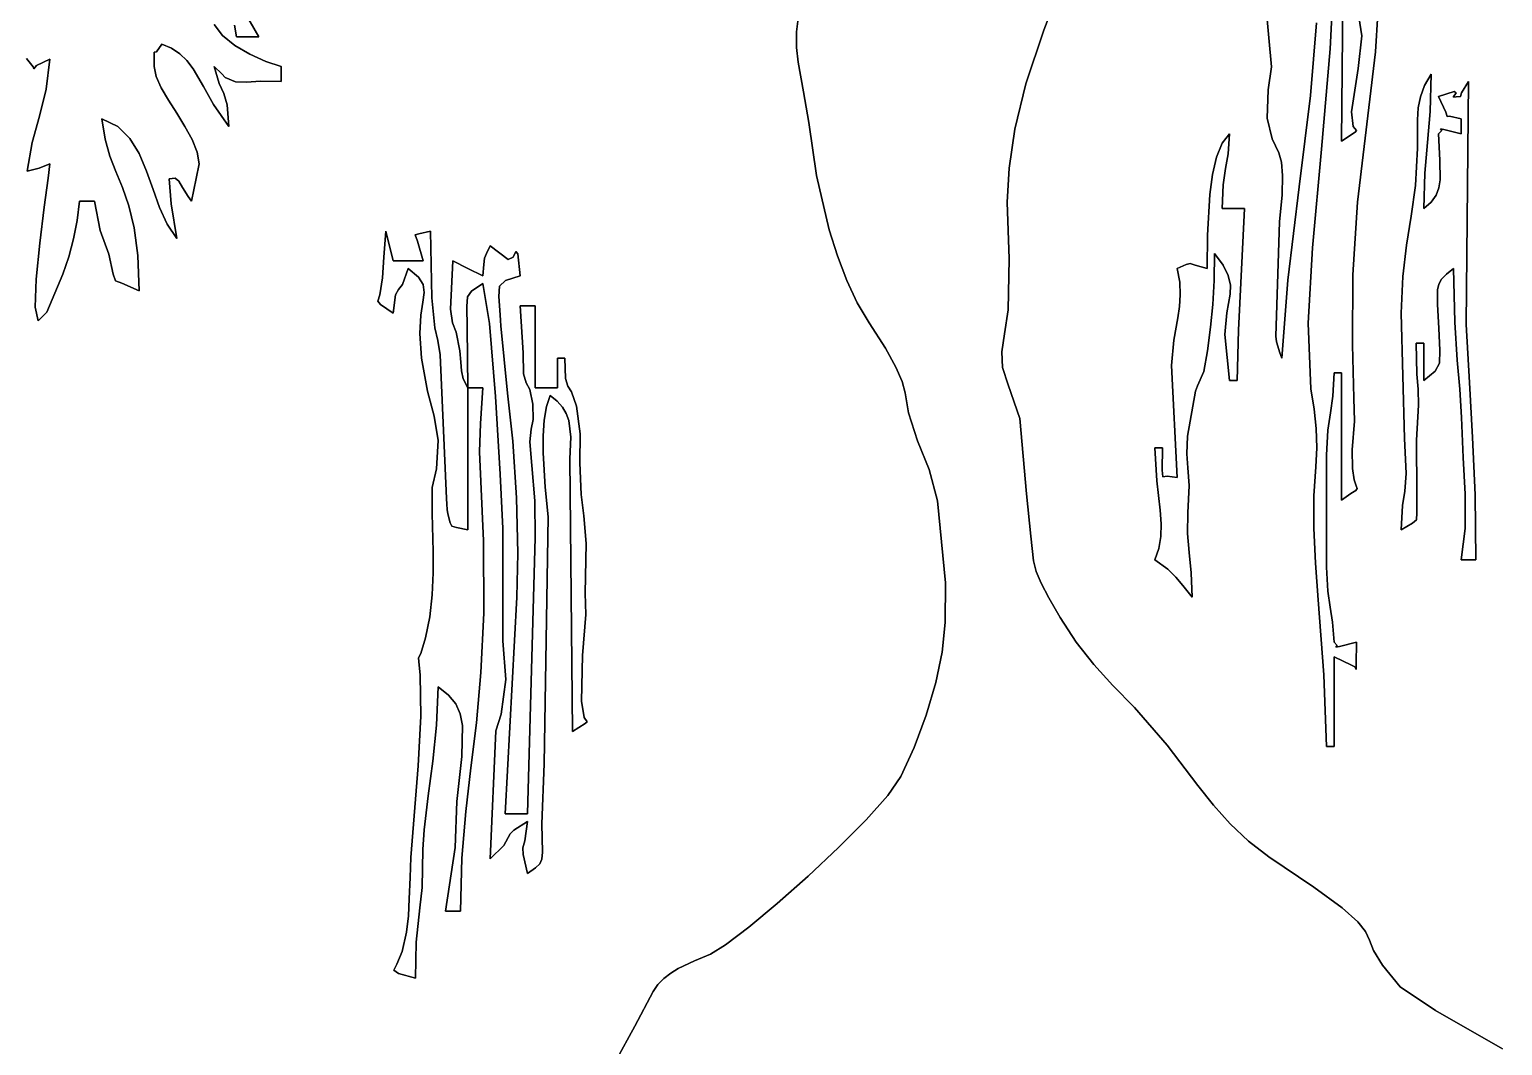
# Model space of a CAD drawing. Extents: x -7.8 to 4, y -2.2 to 5.8.
# Drawn here: x -5.9795 to -5.5068, y 4.0151 to 4.341 of the extents above; entities that cross this region are included whole.
import ezdxf

# ---------------------------------------------------------------- set-up
doc = ezdxf.new("R2010")
doc.units = 0
doc.layers.add('LAYER_1', color=7, linetype='CONTINUOUS')

msp = doc.modelspace()

# ---------------------------------------------------------------- linework, layer by layer
at = {"layer": 'LAYER_1'}
for points in [[(-5.5468, 4.34599), (-5.54756, 4.3338), (-5.55333, 4.28565), (-5.55481, 4.26235), (-5.55493, 4.23987), (-5.55447, 4.2227), (-5.55422, 4.21535), (-5.555, 4.20621), (-5.55491, 4.20017), (-5.55437, 4.19655), (-5.55375, 4.19464), (-5.55345, 4.19374), (-5.55387, 4.19315), (-5.55539, 4.19216), (-5.55841, 4.19008), (-5.55841, 4.23082), (-5.56081, 4.23082), (-5.56119, 4.22344), (-5.56201, 4.21807), (-5.56283, 4.21248), (-5.56321, 4.20446), (-5.56321, 4.16851), (-5.56287, 4.16087), (-5.5621, 4.15571), (-5.56128, 4.15096), (-5.56081, 4.14455), (-5.55984, 4.14348), (-5.56023, 4.14291), (-5.55911, 4.14316), (-5.55362, 4.14455), (-5.55371, 4.13739), (-5.55375, 4.1357), (-5.55413, 4.13657), (-5.55525, 4.13713), (-5.56081, 4.13976), (-5.56081, 4.111), (-5.56321, 4.111), (-5.56412, 4.13407), (-5.56594, 4.15809), (-5.56675, 4.16982), (-5.56727, 4.18102), (-5.56732, 4.19141), (-5.56672, 4.20076), (-5.56636, 4.20683), (-5.56655, 4.21297), (-5.56721, 4.21926), (-5.56826, 4.22577), (-5.56916, 4.24677), (-5.56778, 4.27092), (-5.56491, 4.30263), (-5.56209, 4.33477), (-5.56081, 4.36022)], [(-5.64772, 4.35698), (-5.65396, 4.34074), (-5.65973, 4.3236), (-5.66329, 4.30898), (-5.66511, 4.29646), (-5.66569, 4.28565), (-5.66509, 4.26746), (-5.66539, 4.25108), (-5.66657, 4.2434), (-5.66742, 4.2376), (-5.66727, 4.23253), (-5.66545, 4.22705), (-5.66169, 4.21622), (-5.65951, 4.19203), (-5.65817, 4.17847), (-5.6573, 4.17053), (-5.6564, 4.16718), (-5.65484, 4.16345), (-5.65238, 4.15874), (-5.64875, 4.15246), (-5.64356, 4.14452), (-5.63795, 4.13737), (-5.63178, 4.13055), (-5.62491, 4.12359), (-5.61437, 4.11147), (-5.60459, 4.09857), (-5.59955, 4.09224), (-5.59419, 4.08621), (-5.58831, 4.08063), (-5.58176, 4.07568), (-5.56732, 4.06594), (-5.55825, 4.0593), (-5.55316, 4.05485), (-5.5507, 4.0517), (-5.54948, 4.04894), (-5.54814, 4.04566), (-5.54531, 4.04096), (-5.53962, 4.03394), (-5.52822, 4.02634), (-5.50676, 4.01413)], [(-5.55806, 4.35085), (-5.55841, 4.30511), (-5.55409, 4.30802), (-5.55358, 4.30863), (-5.5547, 4.30983), (-5.55524, 4.31452), (-5.55313, 4.32842), (-5.55196, 4.33896), (-5.55289, 4.34499)], [(-5.91031, 4.34624), (-5.90589, 4.33865), (-5.91307, 4.33865), (-5.91367, 4.34231)], [(-5.7913, 4.01019), (-5.7852, 4.02136), (-5.77938, 4.03242), (-5.77785, 4.03468), (-5.77594, 4.03663), (-5.77371, 4.03833), (-5.77126, 4.03981), (-5.76604, 4.0423), (-5.76096, 4.04445), (-5.75608, 4.04746), (-5.74864, 4.05312), (-5.73952, 4.06068), (-5.72962, 4.06942), (-5.71981, 4.0786), (-5.71098, 4.08749), (-5.70403, 4.09535), (-5.69983, 4.10145), (-5.69561, 4.11072), (-5.69176, 4.12104), (-5.68865, 4.13154), (-5.68662, 4.14133), (-5.68559, 4.15084), (-5.6855, 4.16352), (-5.68812, 4.18978), (-5.69075, 4.19987), (-5.69448, 4.20907), (-5.69737, 4.21804), (-5.69844, 4.22449), (-5.69946, 4.22811), (-5.70143, 4.2327), (-5.7048, 4.2388), (-5.71005, 4.24693), (-5.71384, 4.25328), (-5.71723, 4.26049), (-5.72022, 4.26837), (-5.72282, 4.27672), (-5.72687, 4.29412), (-5.72942, 4.31118), (-5.73107, 4.32102), (-5.73283, 4.33045), (-5.73334, 4.33523), (-5.73336, 4.34018), (-5.73273, 4.34537)], [(-5.56644, 4.34313), (-5.56839, 4.31982), (-5.57205, 4.2905), (-5.57569, 4.26061), (-5.57759, 4.23561), (-5.57826, 4.23733), (-5.57929, 4.24081), (-5.57952, 4.24259), (-5.57831, 4.2793), (-5.57746, 4.28796), (-5.57733, 4.29414), (-5.57774, 4.29843), (-5.57854, 4.30143), (-5.58064, 4.30595), (-5.58231, 4.31252), (-5.58201, 4.32163), (-5.58087, 4.32898), (-5.58272, 4.34876)], [(-5.92022, 4.34254), (-5.91751, 4.33901), (-5.91359, 4.33583), (-5.90881, 4.33301), (-5.90368, 4.33071), (-5.8987, 4.32907), (-5.8987, 4.32428), (-5.90534, 4.32441), (-5.90987, 4.32407), (-5.91332, 4.32417), (-5.9167, 4.32561), (-5.91777, 4.32673), (-5.92026, 4.32907), (-5.91857, 4.32362), (-5.9171, 4.32045), (-5.91601, 4.3168), (-5.91547, 4.3099), (-5.92039, 4.31697), (-5.92365, 4.32269), (-5.92699, 4.32841), (-5.92894, 4.33098), (-5.93119, 4.33322), (-5.93386, 4.33502), (-5.93704, 4.33626), (-5.93873, 4.33376), (-5.93941, 4.33373), (-5.9395, 4.33317), (-5.93943, 4.32907), (-5.93881, 4.32591), (-5.93719, 4.32227), (-5.93488, 4.3183), (-5.93224, 4.31411), (-5.92961, 4.30985), (-5.9273, 4.30565), (-5.92567, 4.30163), (-5.92506, 4.29792), (-5.92596, 4.29317), (-5.92745, 4.28593), (-5.9285, 4.28746), (-5.93034, 4.29032), (-5.93153, 4.29234), (-5.93274, 4.29334), (-5.93464, 4.29313), (-5.93398, 4.28502), (-5.93224, 4.27395), (-5.93531, 4.2785), (-5.93773, 4.28388), (-5.93983, 4.2897), (-5.9419, 4.29559), (-5.94426, 4.30117), (-5.94723, 4.30606), (-5.95111, 4.3099), (-5.95621, 4.3123), (-5.95524, 4.30583), (-5.95367, 4.30039), (-5.95172, 4.29539), (-5.94962, 4.29027), (-5.9476, 4.28446), (-5.94588, 4.27738), (-5.94468, 4.26848), (-5.94423, 4.25718), (-5.94981, 4.25961), (-5.9519, 4.26038), (-5.95259, 4.26251), (-5.954, 4.26897), (-5.95676, 4.27654), (-5.95861, 4.28593), (-5.9634, 4.28593), (-5.96416, 4.27975), (-5.96534, 4.27383), (-5.9669, 4.26811), (-5.96878, 4.26252), (-5.9739, 4.25031), (-5.9767, 4.24756), (-5.97767, 4.25189), (-5.97734, 4.26096), (-5.97619, 4.27245), (-5.97475, 4.284), (-5.97351, 4.29327), (-5.97298, 4.29792), (-5.97641, 4.29654), (-5.98017, 4.29552), (-5.97863, 4.30472), (-5.97628, 4.31322), (-5.97408, 4.32186), (-5.97298, 4.33146), (-5.9772, 4.32938), (-5.97809, 4.32837), (-5.97828, 4.32898), (-5.98042, 4.33172)]]:
    msp.add_lwpolyline(points, dxfattribs=at)
at = {"layer": 'LAYER_1', "color": 7}
for points in [[(-5.56081, 4.36022), (-5.56209, 4.33477), (-5.56491, 4.30263), (-5.56778, 4.27092), (-5.56916, 4.24677), (-5.56826, 4.22577), (-5.56721, 4.21926), (-5.56655, 4.21297), (-5.56636, 4.20683), (-5.56672, 4.20076), (-5.56732, 4.19141), (-5.56727, 4.18102), (-5.56675, 4.16982), (-5.56594, 4.15809), (-5.56412, 4.13407), (-5.56321, 4.111), (-5.56081, 4.111), (-5.56081, 4.13976), (-5.55525, 4.13713), (-5.55413, 4.13657), (-5.55375, 4.1357), (-5.55371, 4.13739), (-5.55362, 4.14455), (-5.55911, 4.14316), (-5.56023, 4.14291), (-5.55984, 4.14348), (-5.56081, 4.14455), (-5.56128, 4.15096), (-5.5621, 4.15571), (-5.56287, 4.16087), (-5.56321, 4.16851), (-5.56321, 4.20446), (-5.56283, 4.21248), (-5.56201, 4.21807), (-5.56119, 4.22344), (-5.56081, 4.23082), (-5.55841, 4.23082), (-5.55841, 4.19008), (-5.55539, 4.19216), (-5.55387, 4.19315), (-5.55345, 4.19374), (-5.55375, 4.19464), (-5.55437, 4.19655), (-5.55491, 4.20017), (-5.555, 4.20621), (-5.55422, 4.21535), (-5.55447, 4.2227), (-5.55493, 4.23987), (-5.55481, 4.26235), (-5.55333, 4.28565), (-5.54756, 4.3338), (-5.5468, 4.34599)], [(-5.50676, 4.01413), (-5.52822, 4.02634), (-5.53962, 4.03394), (-5.54531, 4.04096), (-5.54814, 4.04566), (-5.54948, 4.04894), (-5.5507, 4.0517), (-5.55316, 4.05485), (-5.55825, 4.0593), (-5.56732, 4.06594), (-5.58176, 4.07568), (-5.58831, 4.08063), (-5.59419, 4.08621), (-5.59955, 4.09224), (-5.60459, 4.09857), (-5.61437, 4.11147), (-5.62491, 4.12359), (-5.63178, 4.13055), (-5.63795, 4.13737), (-5.64356, 4.14452), (-5.64875, 4.15246), (-5.65238, 4.15874), (-5.65484, 4.16345), (-5.6564, 4.16718), (-5.6573, 4.17053), (-5.65817, 4.17847), (-5.65951, 4.19203), (-5.66169, 4.21622), (-5.66545, 4.22705), (-5.66727, 4.23253), (-5.66742, 4.2376), (-5.66657, 4.2434), (-5.66539, 4.25108), (-5.66509, 4.26746), (-5.66569, 4.28565), (-5.66511, 4.29646), (-5.66329, 4.30898), (-5.65973, 4.3236), (-5.65396, 4.34074), (-5.64772, 4.35698)], [(-5.55289, 4.34499), (-5.55196, 4.33896), (-5.55313, 4.32842), (-5.55524, 4.31452), (-5.5547, 4.30983), (-5.55358, 4.30863), (-5.55409, 4.30802), (-5.55841, 4.30511), (-5.55806, 4.35085)], [(-5.91367, 4.34231), (-5.91307, 4.33865), (-5.90589, 4.33865), (-5.91031, 4.34624)], [(-5.73273, 4.34537), (-5.73336, 4.34018), (-5.73334, 4.33523), (-5.73283, 4.33045), (-5.73107, 4.32102), (-5.72942, 4.31118), (-5.72687, 4.29412), (-5.72282, 4.27672), (-5.72022, 4.26837), (-5.71723, 4.26049), (-5.71384, 4.25328), (-5.71005, 4.24693), (-5.7048, 4.2388), (-5.70143, 4.2327), (-5.69946, 4.22811), (-5.69844, 4.22449), (-5.69737, 4.21804), (-5.69448, 4.20907), (-5.69075, 4.19987), (-5.68812, 4.18978), (-5.6855, 4.16352), (-5.68559, 4.15084), (-5.68662, 4.14133), (-5.68865, 4.13154), (-5.69176, 4.12104), (-5.69561, 4.11072), (-5.69983, 4.10145), (-5.70403, 4.09535), (-5.71098, 4.08749), (-5.71981, 4.0786), (-5.72962, 4.06942), (-5.73952, 4.06068), (-5.74864, 4.05312), (-5.75608, 4.04746), (-5.76096, 4.04445), (-5.76604, 4.0423), (-5.77126, 4.03981), (-5.77371, 4.03833), (-5.77594, 4.03663), (-5.77785, 4.03468), (-5.77938, 4.03242), (-5.7852, 4.02136), (-5.7913, 4.01019)], [(-5.58272, 4.34876), (-5.58087, 4.32898), (-5.58201, 4.32163), (-5.58231, 4.31252), (-5.58064, 4.30595), (-5.57854, 4.30143), (-5.57774, 4.29843), (-5.57733, 4.29414), (-5.57746, 4.28796), (-5.57831, 4.2793), (-5.57952, 4.24259), (-5.57929, 4.24081), (-5.57826, 4.23733), (-5.57759, 4.23561), (-5.57569, 4.26061), (-5.57205, 4.2905), (-5.56839, 4.31982), (-5.56644, 4.34313)], [(-5.98042, 4.33172), (-5.97828, 4.32898), (-5.97809, 4.32837), (-5.9772, 4.32938), (-5.97298, 4.33146), (-5.97408, 4.32186), (-5.97628, 4.31322), (-5.97863, 4.30472), (-5.98017, 4.29552), (-5.97641, 4.29654), (-5.97298, 4.29792), (-5.97351, 4.29327), (-5.97475, 4.284), (-5.97619, 4.27245), (-5.97734, 4.26096), (-5.97767, 4.25189), (-5.9767, 4.24756), (-5.9739, 4.25031), (-5.96878, 4.26252), (-5.9669, 4.26811), (-5.96534, 4.27383), (-5.96416, 4.27975), (-5.9634, 4.28593), (-5.95861, 4.28593), (-5.95676, 4.27654), (-5.954, 4.26897), (-5.95259, 4.26251), (-5.9519, 4.26038), (-5.94981, 4.25961), (-5.94423, 4.25718), (-5.94468, 4.26848), (-5.94588, 4.27738), (-5.9476, 4.28446), (-5.94962, 4.29027), (-5.95172, 4.29539), (-5.95367, 4.30039), (-5.95524, 4.30583), (-5.95621, 4.3123), (-5.95111, 4.3099), (-5.94723, 4.30606), (-5.94426, 4.30117), (-5.9419, 4.29559), (-5.93983, 4.2897), (-5.93773, 4.28388), (-5.93531, 4.2785), (-5.93224, 4.27395), (-5.93398, 4.28502), (-5.93464, 4.29313), (-5.93274, 4.29334), (-5.93153, 4.29234), (-5.93034, 4.29032), (-5.9285, 4.28746), (-5.92745, 4.28593), (-5.92596, 4.29317), (-5.92506, 4.29792), (-5.92567, 4.30163), (-5.9273, 4.30565), (-5.92961, 4.30985), (-5.93224, 4.31411), (-5.93488, 4.3183), (-5.93719, 4.32227), (-5.93881, 4.32591), (-5.93943, 4.32907), (-5.9395, 4.33317), (-5.93941, 4.33373), (-5.93873, 4.33376), (-5.93704, 4.33626), (-5.93386, 4.33502), (-5.93119, 4.33322), (-5.92894, 4.33098), (-5.92699, 4.32841), (-5.92365, 4.32269), (-5.92039, 4.31697), (-5.91547, 4.3099), (-5.91601, 4.3168), (-5.9171, 4.32045), (-5.91857, 4.32362), (-5.92026, 4.32907), (-5.91777, 4.32673), (-5.9167, 4.32561), (-5.91332, 4.32417), (-5.90987, 4.32407), (-5.90534, 4.32441), (-5.8987, 4.32428), (-5.8987, 4.32907), (-5.90368, 4.33071), (-5.90881, 4.33301), (-5.91359, 4.33583), (-5.91751, 4.33901), (-5.92022, 4.34254)]]:
    msp.add_lwpolyline(points, dxfattribs=at)
at = {"layer": 'LAYER_1'}
for points in [[(-5.53924, 4.24999), (-5.53874, 4.2618), (-5.53753, 4.27178), (-5.53604, 4.28111), (-5.53469, 4.29096), (-5.53404, 4.30294), (-5.53407, 4.31197), (-5.53382, 4.3158), (-5.53314, 4.31941), (-5.53182, 4.32298), (-5.52966, 4.32667), (-5.53003, 4.31466), (-5.53086, 4.30469), (-5.53168, 4.29492), (-5.53206, 4.28354), (-5.52965, 4.28565), (-5.52808, 4.28782), (-5.52718, 4.29016), (-5.52679, 4.29275), (-5.52693, 4.29906), (-5.52726, 4.3075), (-5.52629, 4.30858), (-5.52668, 4.30915), (-5.52556, 4.30889), (-5.52007, 4.3075), (-5.52007, 4.3123), (-5.52374, 4.31317), (-5.52456, 4.31309), (-5.52494, 4.31441), (-5.52726, 4.31948), (-5.52224, 4.32113), (-5.52165, 4.32063), (-5.52207, 4.32006), (-5.52247, 4.31952), (-5.52246, 4.31922), (-5.52168, 4.31933), (-5.52035, 4.31952), (-5.52028, 4.3195), (-5.51992, 4.32064), (-5.51768, 4.32428), (-5.51843, 4.24638), (-5.51739, 4.22775), (-5.51637, 4.21009), (-5.51559, 4.19171), (-5.51528, 4.17091), (-5.52007, 4.17091), (-5.51875, 4.18098), (-5.51878, 4.19192), (-5.51943, 4.20376), (-5.51998, 4.21654), (-5.52046, 4.22558), (-5.52131, 4.23498), (-5.52211, 4.24711), (-5.52247, 4.26437), (-5.52477, 4.26253), (-5.52631, 4.26089), (-5.52723, 4.25928), (-5.52766, 4.2575), (-5.5276, 4.25274), (-5.52721, 4.24515), (-5.52689, 4.23799), (-5.52696, 4.234), (-5.52836, 4.23141), (-5.53206, 4.22842), (-5.53206, 4.24041), (-5.53445, 4.24041), (-5.53422, 4.2304), (-5.53382, 4.22562), (-5.53371, 4.22045), (-5.53435, 4.20931), (-5.53425, 4.19228), (-5.53428, 4.18601), (-5.53441, 4.18368), (-5.5357, 4.1827), (-5.53924, 4.1805), (-5.53885, 4.18833), (-5.53811, 4.19287), (-5.53768, 4.19856), (-5.5382, 4.20985), (-5.53924, 4.24999)], [(-5.60155, 4.26437), (-5.60146, 4.27504), (-5.6007, 4.28809), (-5.59985, 4.29443), (-5.59857, 4.30006), (-5.59677, 4.30456), (-5.59436, 4.3075), (-5.59483, 4.3011), (-5.59565, 4.29635), (-5.59641, 4.29118), (-5.59676, 4.28354), (-5.58957, 4.28354), (-5.59146, 4.24454), (-5.59196, 4.22842), (-5.59436, 4.22842), (-5.59585, 4.24312), (-5.59519, 4.25015), (-5.59414, 4.2561), (-5.59411, 4.25902), (-5.59476, 4.26207), (-5.59636, 4.26541), (-5.59915, 4.26916), (-5.59931, 4.26043), (-5.59977, 4.25278), (-5.60049, 4.24551), (-5.60146, 4.23792), (-5.60265, 4.23133), (-5.60467, 4.22675), (-5.60534, 4.22502), (-5.60787, 4.2106), (-5.60812, 4.2049), (-5.6077, 4.20036), (-5.60733, 4.19479), (-5.60773, 4.18598), (-5.60788, 4.17938), (-5.60736, 4.17322), (-5.60668, 4.16669), (-5.60634, 4.15893), (-5.60938, 4.16262), (-5.61159, 4.16535), (-5.61417, 4.16786), (-5.61832, 4.17091), (-5.61704, 4.17453), (-5.61643, 4.17838), (-5.61635, 4.18247), (-5.61664, 4.18681), (-5.61769, 4.19628), (-5.61832, 4.20685), (-5.61593, 4.20685), (-5.61601, 4.19961), (-5.61575, 4.19756), (-5.61438, 4.19775), (-5.61113, 4.19727), (-5.61294, 4.23322), (-5.61227, 4.2413), (-5.61096, 4.24851), (-5.61043, 4.2521), (-5.61019, 4.25586), (-5.61037, 4.2599), (-5.61113, 4.26437), (-5.60824, 4.26561), (-5.60702, 4.26588), (-5.60545, 4.26539), (-5.60155, 4.26437)], [(-5.83879, 4.22603), (-5.834, 4.22603), (-5.83475, 4.21459), (-5.83508, 4.20555), (-5.83376, 4.17695), (-5.83371, 4.15377), (-5.83459, 4.13476), (-5.83606, 4.11865), (-5.8378, 4.1042), (-5.83946, 4.09016), (-5.8407, 4.07527), (-5.84119, 4.05828), (-5.84598, 4.05828), (-5.84285, 4.07865), (-5.84229, 4.0934), (-5.84073, 4.10779), (-5.84051, 4.11774), (-5.84124, 4.1215), (-5.8427, 4.12471), (-5.84504, 4.12754), (-5.84837, 4.13017), (-5.84885, 4.11786), (-5.85003, 4.10629), (-5.8515, 4.0952), (-5.85287, 4.08434), (-5.85327, 4.07796), (-5.85333, 4.0719), (-5.85348, 4.0658), (-5.85416, 4.05928), (-5.85539, 4.04834), (-5.85556, 4.03671), (-5.86109, 4.03824), (-5.86256, 4.03933), (-5.86161, 4.04127), (-5.85992, 4.04534), (-5.85852, 4.0515), (-5.85788, 4.05672), (-5.85762, 4.06217), (-5.85734, 4.06905), (-5.85713, 4.07545), (-5.85603, 4.08876), (-5.85477, 4.10483), (-5.85393, 4.12082), (-5.85412, 4.13391), (-5.85458, 4.13833), (-5.85459, 4.13948), (-5.85393, 4.14085), (-5.85234, 4.14594), (-5.85098, 4.15267), (-5.85021, 4.1597), (-5.8499, 4.16676), (-5.8499, 4.17362), (-5.85028, 4.18575), (-5.8502, 4.19414), (-5.84889, 4.20009), (-5.84832, 4.20912), (-5.84956, 4.21693), (-5.8518, 4.225), (-5.85365, 4.23557), (-5.85416, 4.24352), (-5.85384, 4.24935), (-5.85322, 4.25356), (-5.8528, 4.25665), (-5.85311, 4.25915), (-5.85466, 4.26156), (-5.85796, 4.26437), (-5.85982, 4.25915), (-5.86109, 4.2576), (-5.86199, 4.25584), (-5.86275, 4.24999), (-5.86681, 4.25278), (-5.86774, 4.25389), (-5.86704, 4.25589), (-5.86619, 4.26137), (-5.86581, 4.26799), (-5.86515, 4.27635), (-5.86275, 4.26676), (-5.85317, 4.26676), (-5.855, 4.27306), (-5.85572, 4.27514), (-5.85456, 4.27542), (-5.85077, 4.27635), (-5.85037, 4.25491), (-5.84943, 4.2453), (-5.84841, 4.24128), (-5.84772, 4.23667), (-5.84567, 4.19055), (-5.84554, 4.18872), (-5.84541, 4.18709), (-5.8452, 4.18565), (-5.84447, 4.18277), (-5.84394, 4.18168), (-5.84244, 4.18129), (-5.83879, 4.1805), (-5.83879, 4.22603)], [(-5.83879, 4.22603), (-5.84026, 4.22895), (-5.84083, 4.23151), (-5.84104, 4.23429), (-5.84142, 4.23791), (-5.84258, 4.24389), (-5.84368, 4.2469), (-5.84432, 4.25124), (-5.84358, 4.26676), (-5.83879, 4.26437), (-5.834, 4.26197), (-5.8337, 4.26563), (-5.83341, 4.26759), (-5.83281, 4.26914), (-5.8316, 4.27156), (-5.82583, 4.26717), (-5.82431, 4.26796), (-5.82344, 4.26979), (-5.8228, 4.26902), (-5.82201, 4.26197), (-5.82672, 4.26046), (-5.82863, 4.25863), (-5.82884, 4.25533), (-5.82842, 4.24943), (-5.82829, 4.24767), (-5.82824, 4.24595), (-5.82611, 4.22435), (-5.82434, 4.20892), (-5.8232, 4.19075), (-5.82276, 4.17302), (-5.82313, 4.15889), (-5.82681, 4.08943), (-5.81962, 4.08943), (-5.81721, 4.17811), (-5.81728, 4.18978), (-5.81831, 4.20116), (-5.81894, 4.20873), (-5.81847, 4.21278), (-5.81781, 4.21592), (-5.81793, 4.22077), (-5.81896, 4.22548), (-5.82009, 4.22769), (-5.82091, 4.23056), (-5.82102, 4.23724), (-5.82201, 4.25239), (-5.81722, 4.25239), (-5.81722, 4.22603), (-5.81003, 4.22603), (-5.81003, 4.23561), (-5.80763, 4.23561), (-5.80741, 4.22902), (-5.80673, 4.22655), (-5.80557, 4.22474), (-5.80392, 4.22016), (-5.80275, 4.2113), (-5.80287, 4.20204), (-5.80248, 4.19188), (-5.80157, 4.18497), (-5.80087, 4.17613), (-5.8011, 4.16019), (-5.80097, 4.15335), (-5.80198, 4.14019), (-5.80229, 4.1256), (-5.80147, 4.12033), (-5.80051, 4.1189), (-5.80118, 4.11837), (-5.80524, 4.1158), (-5.80604, 4.20325), (-5.8058, 4.21024), (-5.80644, 4.21558), (-5.80724, 4.21781), (-5.80847, 4.21985), (-5.81018, 4.22176), (-5.81243, 4.22363), (-5.81361, 4.22009), (-5.81432, 4.21569), (-5.81464, 4.21065), (-5.81464, 4.20523), (-5.81401, 4.19423), (-5.81304, 4.18467), (-5.81427, 4.10548), (-5.81508, 4.08625), (-5.81486, 4.07718), (-5.81501, 4.07495), (-5.81569, 4.07345), (-5.81713, 4.07209), (-5.81962, 4.07026), (-5.821, 4.07639), (-5.82111, 4.07859), (-5.82047, 4.08083), (-5.81962, 4.08704), (-5.824, 4.08424), (-5.82518, 4.08301), (-5.82721, 4.0793), (-5.8316, 4.07506), (-5.82987, 4.11605), (-5.82807, 4.12143), (-5.82665, 4.13255), (-5.82759, 4.14493), (-5.82752, 4.18099), (-5.82845, 4.19837), (-5.82994, 4.22327), (-5.83185, 4.24668), (-5.834, 4.25957), (-5.83758, 4.25702), (-5.83894, 4.25527), (-5.83908, 4.25213), (-5.83899, 4.2454), (-5.83879, 4.22603)]]:
    msp.add_lwpolyline(points, close=True, dxfattribs=at)
at = {"layer": 'LAYER_1', "color": 7}
for points in [[(-5.53924, 4.24999), (-5.5382, 4.20985), (-5.53768, 4.19856), (-5.53811, 4.19287), (-5.53885, 4.18833), (-5.53924, 4.1805), (-5.5357, 4.1827), (-5.53441, 4.18368), (-5.53428, 4.18601), (-5.53425, 4.19228), (-5.53435, 4.20931), (-5.53371, 4.22045), (-5.53382, 4.22562), (-5.53422, 4.2304), (-5.53445, 4.24041), (-5.53206, 4.24041), (-5.53206, 4.22842), (-5.52836, 4.23141), (-5.52696, 4.234), (-5.52689, 4.23799), (-5.52721, 4.24515), (-5.5276, 4.25274), (-5.52766, 4.2575), (-5.52723, 4.25928), (-5.52631, 4.26089), (-5.52477, 4.26253), (-5.52247, 4.26437), (-5.52211, 4.24711), (-5.52131, 4.23498), (-5.52046, 4.22558), (-5.51998, 4.21654), (-5.51943, 4.20376), (-5.51878, 4.19192), (-5.51875, 4.18098), (-5.52007, 4.17091), (-5.51528, 4.17091), (-5.51559, 4.19171), (-5.51637, 4.21009), (-5.51739, 4.22775), (-5.51843, 4.24638), (-5.51768, 4.32428), (-5.51992, 4.32064), (-5.52028, 4.3195), (-5.52035, 4.31952), (-5.52168, 4.31933), (-5.52246, 4.31922), (-5.52247, 4.31952), (-5.52207, 4.32006), (-5.52165, 4.32063), (-5.52224, 4.32113), (-5.52726, 4.31948), (-5.52494, 4.31441), (-5.52456, 4.31309), (-5.52374, 4.31317), (-5.52007, 4.3123), (-5.52007, 4.3075), (-5.52556, 4.30889), (-5.52668, 4.30915), (-5.52629, 4.30858), (-5.52726, 4.3075), (-5.52693, 4.29906), (-5.52679, 4.29275), (-5.52718, 4.29016), (-5.52808, 4.28782), (-5.52965, 4.28565), (-5.53206, 4.28354), (-5.53168, 4.29492), (-5.53086, 4.30469), (-5.53003, 4.31466), (-5.52966, 4.32667), (-5.53182, 4.32298), (-5.53314, 4.31941), (-5.53382, 4.3158), (-5.53407, 4.31197), (-5.53404, 4.30294), (-5.53469, 4.29096), (-5.53604, 4.28111), (-5.53753, 4.27178), (-5.53874, 4.2618), (-5.53924, 4.24999)], [(-5.60155, 4.26437), (-5.60545, 4.26539), (-5.60702, 4.26588), (-5.60824, 4.26561), (-5.61113, 4.26437), (-5.61037, 4.2599), (-5.61019, 4.25586), (-5.61043, 4.2521), (-5.61096, 4.24851), (-5.61227, 4.2413), (-5.61294, 4.23322), (-5.61113, 4.19727), (-5.61438, 4.19775), (-5.61575, 4.19756), (-5.61601, 4.19961), (-5.61593, 4.20685), (-5.61832, 4.20685), (-5.61769, 4.19628), (-5.61664, 4.18681), (-5.61635, 4.18247), (-5.61643, 4.17838), (-5.61704, 4.17453), (-5.61832, 4.17091), (-5.61417, 4.16786), (-5.61159, 4.16535), (-5.60938, 4.16262), (-5.60634, 4.15893), (-5.60668, 4.16669), (-5.60736, 4.17322), (-5.60788, 4.17938), (-5.60773, 4.18598), (-5.60733, 4.19479), (-5.6077, 4.20036), (-5.60812, 4.2049), (-5.60787, 4.2106), (-5.60534, 4.22502), (-5.60467, 4.22675), (-5.60265, 4.23133), (-5.60146, 4.23792), (-5.60049, 4.24551), (-5.59977, 4.25278), (-5.59931, 4.26043), (-5.59915, 4.26916), (-5.59636, 4.26541), (-5.59476, 4.26207), (-5.59411, 4.25902), (-5.59414, 4.2561), (-5.59519, 4.25015), (-5.59585, 4.24312), (-5.59436, 4.22842), (-5.59196, 4.22842), (-5.59146, 4.24454), (-5.58957, 4.28354), (-5.59676, 4.28354), (-5.59641, 4.29118), (-5.59565, 4.29635), (-5.59483, 4.3011), (-5.59436, 4.3075), (-5.59677, 4.30456), (-5.59857, 4.30006), (-5.59985, 4.29443), (-5.6007, 4.28809), (-5.60146, 4.27504), (-5.60155, 4.26437)], [(-5.83879, 4.22603), (-5.83879, 4.1805), (-5.84244, 4.18129), (-5.84394, 4.18168), (-5.84447, 4.18277), (-5.8452, 4.18565), (-5.84541, 4.18709), (-5.84554, 4.18872), (-5.84567, 4.19055), (-5.84772, 4.23667), (-5.84841, 4.24128), (-5.84943, 4.2453), (-5.85037, 4.25491), (-5.85077, 4.27635), (-5.85456, 4.27542), (-5.85572, 4.27514), (-5.855, 4.27306), (-5.85317, 4.26676), (-5.86275, 4.26676), (-5.86515, 4.27635), (-5.86581, 4.26799), (-5.86619, 4.26137), (-5.86704, 4.25589), (-5.86774, 4.25389), (-5.86681, 4.25278), (-5.86275, 4.24999), (-5.86199, 4.25584), (-5.86109, 4.2576), (-5.85982, 4.25915), (-5.85796, 4.26437), (-5.85466, 4.26156), (-5.85311, 4.25915), (-5.8528, 4.25665), (-5.85322, 4.25356), (-5.85384, 4.24935), (-5.85416, 4.24352), (-5.85365, 4.23557), (-5.8518, 4.225), (-5.84956, 4.21693), (-5.84832, 4.20912), (-5.84889, 4.20009), (-5.8502, 4.19414), (-5.85028, 4.18575), (-5.8499, 4.17362), (-5.8499, 4.16676), (-5.85021, 4.1597), (-5.85098, 4.15267), (-5.85234, 4.14594), (-5.85393, 4.14085), (-5.85459, 4.13948), (-5.85458, 4.13833), (-5.85412, 4.13391), (-5.85393, 4.12082), (-5.85477, 4.10483), (-5.85603, 4.08876), (-5.85713, 4.07545), (-5.85734, 4.06905), (-5.85762, 4.06217), (-5.85788, 4.05672), (-5.85852, 4.0515), (-5.85992, 4.04534), (-5.86161, 4.04127), (-5.86256, 4.03933), (-5.86109, 4.03824), (-5.85556, 4.03671), (-5.85539, 4.04834), (-5.85416, 4.05928), (-5.85348, 4.0658), (-5.85333, 4.0719), (-5.85327, 4.07796), (-5.85287, 4.08434), (-5.8515, 4.0952), (-5.85003, 4.10629), (-5.84885, 4.11786), (-5.84837, 4.13017), (-5.84504, 4.12754), (-5.8427, 4.12471), (-5.84124, 4.1215), (-5.84051, 4.11774), (-5.84073, 4.10779), (-5.84229, 4.0934), (-5.84285, 4.07865), (-5.84598, 4.05828), (-5.84119, 4.05828), (-5.8407, 4.07527), (-5.83946, 4.09016), (-5.8378, 4.1042), (-5.83606, 4.11865), (-5.83459, 4.13476), (-5.83371, 4.15377), (-5.83376, 4.17695), (-5.83508, 4.20555), (-5.83475, 4.21459), (-5.834, 4.22603), (-5.83879, 4.22603)], [(-5.83879, 4.22603), (-5.83899, 4.2454), (-5.83908, 4.25213), (-5.83894, 4.25527), (-5.83758, 4.25702), (-5.834, 4.25957), (-5.83185, 4.24668), (-5.82994, 4.22327), (-5.82845, 4.19837), (-5.82752, 4.18099), (-5.82759, 4.14493), (-5.82665, 4.13255), (-5.82807, 4.12143), (-5.82987, 4.11605), (-5.8316, 4.07506), (-5.82721, 4.0793), (-5.82518, 4.08301), (-5.824, 4.08424), (-5.81962, 4.08704), (-5.82047, 4.08083), (-5.82111, 4.07859), (-5.821, 4.07639), (-5.81962, 4.07026), (-5.81713, 4.07209), (-5.81569, 4.07345), (-5.81501, 4.07495), (-5.81486, 4.07718), (-5.81508, 4.08625), (-5.81427, 4.10548), (-5.81304, 4.18467), (-5.81401, 4.19423), (-5.81464, 4.20523), (-5.81464, 4.21065), (-5.81432, 4.21569), (-5.81361, 4.22009), (-5.81243, 4.22363), (-5.81018, 4.22176), (-5.80847, 4.21985), (-5.80724, 4.21781), (-5.80644, 4.21558), (-5.8058, 4.21024), (-5.80604, 4.20325), (-5.80524, 4.1158), (-5.80118, 4.11837), (-5.80051, 4.1189), (-5.80147, 4.12033), (-5.80229, 4.1256), (-5.80198, 4.14019), (-5.80097, 4.15335), (-5.8011, 4.16019), (-5.80087, 4.17613), (-5.80157, 4.18497), (-5.80248, 4.19188), (-5.80287, 4.20204), (-5.80275, 4.2113), (-5.80392, 4.22016), (-5.80557, 4.22474), (-5.80673, 4.22655), (-5.80741, 4.22902), (-5.80763, 4.23561), (-5.81003, 4.23561), (-5.81003, 4.22603), (-5.81722, 4.22603), (-5.81722, 4.25239), (-5.82201, 4.25239), (-5.82102, 4.23724), (-5.82091, 4.23056), (-5.82009, 4.22769), (-5.81896, 4.22548), (-5.81793, 4.22077), (-5.81781, 4.21592), (-5.81847, 4.21278), (-5.81894, 4.20873), (-5.81831, 4.20116), (-5.81728, 4.18978), (-5.81721, 4.17811), (-5.81962, 4.08943), (-5.82681, 4.08943), (-5.82313, 4.15889), (-5.82276, 4.17302), (-5.8232, 4.19075), (-5.82434, 4.20892), (-5.82611, 4.22435), (-5.82824, 4.24595), (-5.82829, 4.24767), (-5.82842, 4.24943), (-5.82884, 4.25533), (-5.82863, 4.25863), (-5.82672, 4.26046), (-5.82201, 4.26197), (-5.8228, 4.26902), (-5.82344, 4.26979), (-5.82431, 4.26796), (-5.82583, 4.26717), (-5.8316, 4.27156), (-5.83281, 4.26914), (-5.83341, 4.26759), (-5.8337, 4.26563), (-5.834, 4.26197), (-5.83879, 4.26437), (-5.84358, 4.26676), (-5.84432, 4.25124), (-5.84368, 4.2469), (-5.84258, 4.24389), (-5.84142, 4.23791), (-5.84104, 4.23429), (-5.84083, 4.23151), (-5.84026, 4.22895), (-5.83879, 4.22603)]]:
    msp.add_lwpolyline(points, close=True, dxfattribs=at)

doc.saveas('drawing.dxf')
